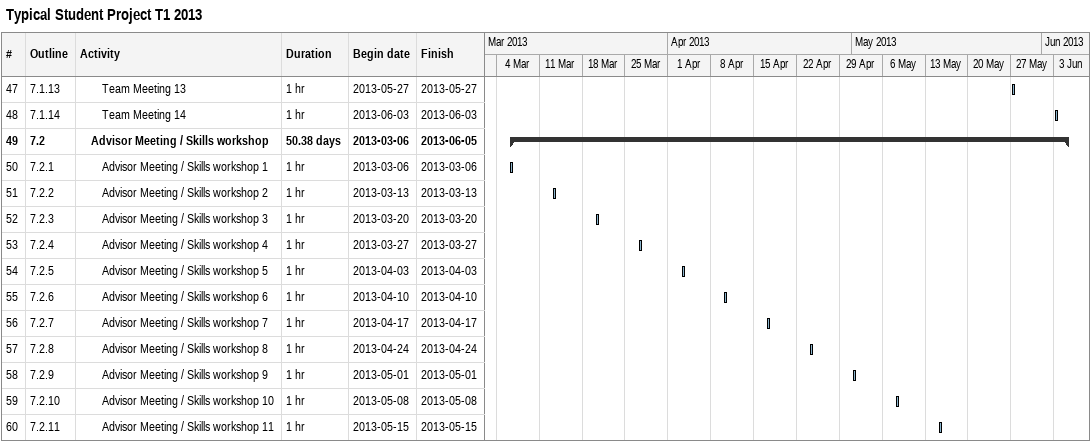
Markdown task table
Typical Student Project T1 2013

| ID | WBS | Task | Duration | Start | Finish |
|---|---|---|---|---|---|
| 47 | 7.1.13 | Team Meeting 13 | 1h | 2013-05-27 | 2013-05-27 |
| 48 | 7.1.14 | Team Meeting 14 | 1h | 2013-06-03 | 2013-06-03 |
| 49 | 7.2 | **Advisor Meeting / Skills workshop** | 50.38d | 2013-03-06 | 2013-06-05 |
| 50 | 7.2.1 | Advisor Meeting / Skills workshop 1 | 1h | 2013-03-06 | 2013-03-06 |
| 51 | 7.2.2 | Advisor Meeting / Skills workshop 2 | 1h | 2013-03-13 | 2013-03-13 |
| 52 | 7.2.3 | Advisor Meeting / Skills workshop 3 | 1h | 2013-03-20 | 2013-03-20 |
| 53 | 7.2.4 | Advisor Meeting / Skills workshop 4 | 1h | 2013-03-27 | 2013-03-27 |
| 54 | 7.2.5 | Advisor Meeting / Skills workshop 5 | 1h | 2013-04-03 | 2013-04-03 |
| 55 | 7.2.6 | Advisor Meeting / Skills workshop 6 | 1h | 2013-04-10 | 2013-04-10 |
| 56 | 7.2.7 | Advisor Meeting / Skills workshop 7 | 1h | 2013-04-17 | 2013-04-17 |
| 57 | 7.2.8 | Advisor Meeting / Skills workshop 8 | 1h | 2013-04-24 | 2013-04-24 |
| 58 | 7.2.9 | Advisor Meeting / Skills workshop 9 | 1h | 2013-05-01 | 2013-05-01 |
| 59 | 7.2.10 | Advisor Meeting / Skills workshop 10 | 1h | 2013-05-08 | 2013-05-08 |
| 60 | 7.2.11 | Advisor Meeting / Skills workshop 11 | 1h | 2013-05-15 | 2013-05-15 |
